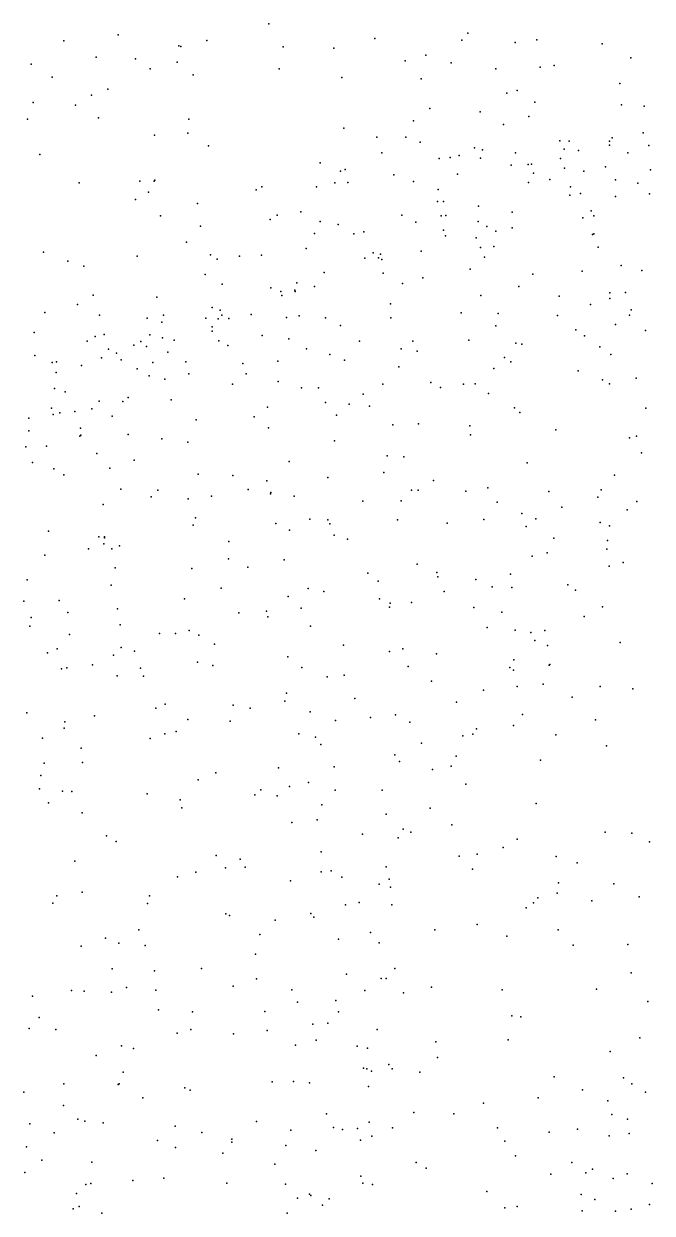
# Model space of a CAD drawing. Header units: metres. Extents: x -25 to 25, y -27.7 to 27.8.
# Drawn here: x -3.328 to -2.623, y -2.67 to -1.334 of the extents above; entities that cross this region are included whole.
import ezdxf

# ---------------------------------------------------------------- set-up
doc = ezdxf.new("R2010")
doc.units = ezdxf.units.M

msp = doc.modelspace()

# ---------------------------------------------------------------- linework, layer by layer
for p in [(-3.0533, -1.3337, 28.7409), (-3.2225, -1.3461, 20.8116), (-2.8295, -1.3444, 11.9734), (-3.2832, -1.3528, 28.8298), (-3.1541, -1.3584, 24.2597), (-3.1518, -1.3593, 28.7904), (-3.1226, -1.3526, -5.4228), (-3.037, -1.3595, -9.5698), (-2.98, -1.3609, -5.3832), (-2.9341, -1.3502, 28.6047), (-2.8363, -1.3521, 1.3325), (-2.7764, -1.3549, 28.2378), (-2.7522, -1.3516, 23.9884), (-2.6787, -1.3564, -9.5314), (-3.247, -1.3711, 20.5054), (-3.2029, -1.3729, 24.3932), (-2.9001, -1.3752, -9.5648), (-2.877, -1.369, 11.7487), (-2.6466, -1.372, 1.7552), (-3.32, -1.379, 24.2655), (-3.1864, -1.3842, -5.4611), (-3.156, -1.3768, -9.5544), (-3.0416, -1.3843, 28.6706), (-2.8484, -1.3775, 28.3734), (-2.7981, -1.3843, -9.5587), (-2.7483, -1.3824, 12.0431), (-2.7328, -1.3804, -21.1157), (-3.2964, -1.3937, -5.487), (-3.1381, -1.3911, -27.1831), (-2.9713, -1.3941, 24.165), (-2.8819, -1.3957, -5.3812), (-2.659, -1.4007, -5.3468), (-3.2521, -1.414, 24.3156), (-3.2338, -1.4072, 28.7765), (-2.786, -1.4116, 11.9143), (-2.7742, -1.4085, -5.3697), (-3.3177, -1.4221, 24.5561), (-3.2701, -1.4252, -9.5404), (-2.8725, -1.429, 28.3067), (-2.7545, -1.4217, 28.0715), (-2.6569, -1.4248, 12.1062), (-2.6315, -1.4264, 23.9251), (-3.3243, -1.441, -14.8516), (-3.2445, -1.4395, -5.5125), (-3.1429, -1.4408, 24.322), (-2.8158, -1.4327, 11.7032), (-2.7611, -1.438, 24.0121), (-2.9688, -1.4509, 28.4785), (-2.8908, -1.4428, 24.1206), (-2.7896, -1.447, 11.5491), (-2.6329, -1.456, -3.7995), (-3.1815, -1.4587, 28.6976), (-3.1441, -1.4567, -5.492), (-2.9319, -1.4611, 28.3731), (-2.8993, -1.4612, -23.2353), (-2.8831, -1.4666, 28.2277), (-2.7265, -1.465, -3.9226), (-2.7159, -1.4656, -3.7783), (-2.6706, -1.4657, -4.0478), (-2.6676, -1.4618, -3.7133), (-3.3102, -1.4805, 24.3297), (-3.1209, -1.4708, 28.6257), (-2.9264, -1.4787, 1.1371), (-2.8394, -1.4815, -4.0621), (-2.8222, -1.473, 28.0941), (-2.8131, -1.4752, -3.8473), (-2.776, -1.4786, -9.5482), (-2.7214, -1.4745, -4.0969), (-2.7054, -1.476, 11.9858), (-2.6707, -1.4699, -3.6408), (-2.6499, -1.4785, -14.7416), (-2.6264, -1.4705, -3.5048), (-2.9955, -1.4898, 24.1284), (-2.8619, -1.4849, -9.5589), (-2.8495, -1.484, -3.9531), (-2.8154, -1.4848, -3.767), (-2.7811, -1.4925, -3.6326), (-2.762, -1.4918, 28.0046), (-2.758, -1.4915, -4.1671), (-2.7255, -1.4849, -3.5828), (-2.7212, -1.496, 11.4727), (-2.6751, -1.4944, 11.3528), (-3.1812, -1.5093, -9.5484), (-2.9725, -1.4994, -9.5609), (-2.9675, -1.4973, -5.4568), (-2.9126, -1.5034, -4.0371), (-2.8411, -1.5027, -3.6827), (-2.7559, -1.5015, 23.8489), (-2.7376, -1.5086, -5.4095), (-2.6993, -1.4992, -4.2195), (-2.664, -1.5091, 23.9537), (-2.6245, -1.4977, -3.2154), (-3.2662, -1.5123, -9.5337), (-3.1981, -1.5103, 28.6284), (-3.1882, -1.5229, -5.5364), (-3.1818, -1.5106, 0.8659), (-3.0673, -1.5201, -9.5604), (-3.0608, -1.5168, 24.2567), (-2.9997, -1.5168, -14.7753), (-2.9789, -1.5123, 24.1926), (-2.9645, -1.5118, 28.308), (-2.8905, -1.5108, -3.7685), (-2.8629, -1.5197, -4.2096), (-2.7617, -1.512, -3.444), (-2.7145, -1.5167, 27.9351), (-2.6386, -1.5128, -4.2955), (-3.2027, -1.5311, 24.5076), (-3.1331, -1.5357, -23.1918), (-2.8638, -1.5333, -3.5649), (-2.8569, -1.5334, -5.4425), (-2.715, -1.526, -3.1815), (-2.7032, -1.5244, 11.8621), (-2.664, -1.5278, -5.4059), (-2.6257, -1.5248, -3.0256), (-3.1746, -1.5493, 24.3632), (-3.0436, -1.5487, 28.3163), (-3.0173, -1.545, -3.8772), (-2.9038, -1.5485, -4.2732), (-2.8595, -1.5494, 24.0881), (-2.8545, -1.5492, -3.428), (-2.8178, -1.5384, -3.3227), (-2.7798, -1.5454, -3.1541), (-2.691, -1.5438, -2.9865), (-2.6883, -1.5494, -4.3532), (-3.1298, -1.561, -9.5461), (-3.0516, -1.5535, -4.0621), (-2.9956, -1.5558, -4.1736), (-2.9754, -1.5591, 28.1544), (-2.8882, -1.5564, -3.4941), (-2.8182, -1.5556, -4.343), (-2.8083, -1.5614, -3.0329), (-2.7797, -1.5627, 24.0184), (-2.7005, -1.5515, -9.5124), (-3.002, -1.5692, -9.5524), (-2.9576, -1.5697, -5.4842), (-2.9463, -1.5672, -3.6289), (-2.857, -1.5655, -3.2045), (-2.8548, -1.572, -3.1155), (-2.8202, -1.5742, 27.9718), (-2.7983, -1.5668, -9.5331), (-2.6897, -1.5703, -2.8618), (-2.688, -1.5697, 1.5908), (-3.1456, -1.5789, 28.4147), (-3.0113, -1.5859, -4.2633), (-2.8822, -1.5889, -9.5361), (-2.8154, -1.5849, -27.1191), (-2.8003, -1.5837, -2.889), (-2.6834, -1.5847, 27.8667), (-3.3061, -1.5903, 28.5102), (-3.2789, -1.6002, -5.5939), (-3.201, -1.5947, -5.5809), (-3.1186, -1.5933, 28.2751), (-3.1113, -1.598, -4.0784), (-3.0861, -1.5948, -3.8503), (-3.0614, -1.5936, -3.7834), (-2.9455, -1.5971, -4.3344), (-2.936, -1.591, -3.3226), (-2.93, -1.5967, -3.2186), (-2.9279, -1.5925, -3.4186), (-2.9262, -1.5983, -2.996), (-2.8108, -1.5959, 1.2841), (-3.2608, -1.6058, 28.4227), (-3.1248, -1.6153, -3.9668), (-2.9908, -1.613, 28.0392), (-2.9249, -1.6139, -2.9068), (-2.8271, -1.6093, -4.4188), (-2.7567, -1.615, -2.7183), (-2.7014, -1.6117, -21.1788), (-2.6575, -1.6052, -2.6947), (-2.6344, -1.6107, 11.5124), (-3.1057, -1.626, 28.105), (-3.0215, -1.6247, -5.531), (-3.002, -1.6288, -3.2985), (-2.9032, -1.6253, -4.4), (-2.88, -1.6191, -2.7922), (-2.7724, -1.6288, -23.4714), (-3.2503, -1.6384, 28.2286), (-3.1788, -1.6408, 28.145), (-3.0508, -1.6302, -3.6121), (-3.0398, -1.6343, -2.9711), (-3.0386, -1.6389, 24.3574), (-3.0239, -1.6328, -3.1114), (-3.0237, -1.6344, -3.5066), (-2.8152, -1.6389, -9.5205), (-2.7272, -1.6398, 23.9735), (-2.6703, -1.6424, 17.7502), (-2.67, -1.636, -2.5982), (-2.6527, -1.6356, -4.4986), (-3.2681, -1.6489, -9.5122), (-3.1166, -1.6525, -3.7233), (-3.1079, -1.6555, -2.9833), (-2.9164, -1.6484, -2.7235), (-2.6918, -1.6488, -9.4727), (-2.6462, -1.6549, 18.1311), (-3.3048, -1.6578, 28.1038), (-3.2432, -1.6608, -5.6089), (-3.1896, -1.6644, -3.9882), (-3.1733, -1.669, 28.0069), (-3.1713, -1.661, -4.1388), (-3.1237, -1.6643, -2.9077), (-3.11, -1.6652, -4.3031), (-3.1059, -1.661, -3.1189), (-3.0982, -1.6646, -3.2002), (-3.073, -1.6603, -2.8386), (-3.0333, -1.6636, 27.9488), (-3.0189, -1.6616, -4.3883), (-2.9895, -1.6638, -2.7064), (-2.916, -1.6638, -9.5247), (-2.837, -1.6584, 17.9478), (-2.7956, -1.6591, -2.5902), (-2.729, -1.6615, -2.5302), (-2.6482, -1.6608, -2.485), (-3.3166, -1.6806, -5.616), (-3.2382, -1.6825, -2.8959), (-3.1867, -1.683, -2.7653), (-3.1168, -1.6741, -2.755), (-3.1167, -1.679, -5.585), (-2.9726, -1.6727, -2.6313), (-2.7983, -1.6729, -2.4985), (-2.7085, -1.6774, 27.826), (-2.6637, -1.6714, -2.415), (-2.63, -1.6783, 27.7924), (-3.2571, -1.69, -2.8176), (-3.2482, -1.6848, -3.0468), (-3.2047, -1.6946, -3.215), (-3.197, -1.6904, -3.8361), (-3.1904, -1.6963, -2.6936), (-3.1727, -1.6864, -4.2093), (-3.1593, -1.6891, -9.5126), (-3.1091, -1.6899, -3.5533), (-3.0993, -1.695, -2.6077), (-3.0607, -1.6838, 24.2409), (-3.0307, -1.6876, -23.4302), (-2.9514, -1.6901, -2.5022), (-2.8913, -1.6902, -2.4583), (-2.8285, -1.6889, -2.4207), (-2.7759, -1.6925, -2.3615), (-2.7689, -1.6937, -4.558), (-2.6987, -1.6841, 23.9286), (-3.316, -1.7061, -2.919), (-3.2409, -1.7088, -4.0869), (-3.233, -1.6993, 27.9389), (-3.2242, -1.7038, -3.9069), (-3.1667, -1.7027, -3.3555), (-3.011, -1.6987, -9.5166), (-2.9845, -1.7052, -5.5336), (-2.9046, -1.6988, -4.5011), (-2.8865, -1.7014, 27.8542), (-2.7884, -1.7086, 24.0099), (-2.6813, -1.6967, -5.4472), (-2.6689, -1.7051, -2.2418), (-3.2964, -1.7141, -2.751), (-3.2914, -1.7135, -3.1127), (-3.2634, -1.7174, 24.3115), (-3.2189, -1.7111, -4.1555), (-3.201, -1.7211, -2.5884), (-3.1834, -1.714, -3.7093), (-3.1464, -1.7134, -3.4307), (-3.0825, -1.7151, -9.507), (-3.0431, -1.7125, -2.4844), (-2.968, -1.7114, -2.4266), (-2.907, -1.7189, -2.3471), (-2.8005, -1.721, -2.2587), (-2.7812, -1.7132, -9.4701), (-2.7059, -1.7233, -4.6148), (-3.292, -1.7255, -3.2037), (-3.1874, -1.729, -4.2931), (-3.1699, -1.7328, -3.5839), (-3.1428, -1.7268, -2.5135), (-3.0784, -1.727, -4.4159), (-3.0427, -1.7353, -2.3932), (-2.8712, -1.7366, 24.0692), (-2.6783, -1.7337, -2.1378), (-2.6405, -1.7316, -4.64), (-3.2937, -1.7433, -2.6133), (-3.2817, -1.7469, -3.3057), (-3.0941, -1.7386, 24.5126), (-3.0163, -1.7426, 24.1937), (-2.9975, -1.7424, -2.3289), (-2.9473, -1.7498, 24.134), (-2.9252, -1.7384, -5.5137), (-2.8604, -1.7421, -2.2227), (-2.8346, -1.7383, -4.5702), (-2.8214, -1.7381, -5.4777), (-2.8063, -1.7488, -2.1574), (-2.6707, -1.7382, -27.0139), (-3.2436, -1.7576, -3.4106), (-3.2169, -1.758, -2.4891), (-3.211, -1.7536, -3.5153), (-3.1628, -1.7559, -26.9115), (-2.9894, -1.7591, -9.4818), (-2.9629, -1.7608, 27.8013), (-2.9399, -1.7632, -14.8857), (-3.3227, -1.7766, 27.7825), (-3.2971, -1.7655, -9.4457), (-3.2952, -1.7726, -4.0268), (-3.2877, -1.7708, -3.9349), (-3.2708, -1.7693, -3.7958), (-3.2518, -1.7662, -4.226), (-3.2292, -1.7745, 27.799), (-3.0696, -1.775, -5.588), (-3.0545, -1.7644, -4.4896), (-2.9771, -1.7734, -2.2313), (-2.7772, -1.7651, -4.6221), (-2.7711, -1.7702, 27.7628), (-2.6298, -1.7655, -2.0553), (-3.2648, -1.7877, -3.5552), (-3.1346, -1.7787, 27.8031), (-3.0535, -1.7875, -2.2637), (-2.9138, -1.784, -2.1507), (-2.885, -1.7829, -9.4539), (-2.8274, -1.7852, -2.0927), (-2.7307, -1.7896, 23.9711), (-3.3226, -1.7908, -5.634), (-3.2655, -1.7969, -2.4482), (-3.2641, -1.7957, -3.6585), (-3.2112, -1.795, -2.3972), (-3.1731, -1.7999, 24.2964), (-2.9793, -1.8022, -4.564), (-2.8265, -1.7955, 18.025), (-2.6481, -1.7988, 17.7795), (-2.6403, -1.7969, -5.3851), (-3.3261, -1.8088, 0.7305), (-3.3027, -1.808, -3.4486), (-3.2464, -1.8163, -21.4329), (-3.1442, -1.8036, -9.4546), (-2.6346, -1.8156, -1.9543), (-3.3184, -1.8266, -4.1648), (-3.2045, -1.8238, -4.3903), (-3.0302, -1.8252, -2.1476), (-2.9203, -1.819, -2.0891), (-2.9016, -1.82, 27.7292), (-2.7631, -1.8269, -1.9881), (-3.2947, -1.8336, -26.761), (-3.2833, -1.8403, -4.3118), (-3.2316, -1.8329, -2.328), (-3.1326, -1.8396, -2.217), (-3.0937, -1.8412, -5.6017), (-2.9868, -1.8434, -5.5722), (-2.9241, -1.8377, -9.4326), (-2.6648, -1.8405, -4.7787), (-3.2193, -1.8564, 27.6771), (-3.0763, -1.8567, 27.6868), (-3.0555, -1.8472, -4.5654), (-2.8682, -1.8468, -4.6595), (-2.8073, -1.8549, -4.6953), (-3.1853, -1.8651, -5.6277), (-3.1778, -1.8574, -4.4617), (-3.1436, -1.8673, 24.6362), (-3.1175, -1.8644, -2.1518), (-3.0514, -1.8618, -9.4353), (-3.0508, -1.8603, -23.6949), (-3.0246, -1.8644, -2.0657), (-2.9475, -1.8698, 24.3428), (-2.9047, -1.8695, -1.9845), (-2.893, -1.8574, -5.5196), (-2.8854, -1.8576, 24.0736), (-2.832, -1.8587, -1.9614), (-2.7387, -1.8589, -9.3855), (-2.6835, -1.8653, 18.2624), (-2.6799, -1.857, -1.9063), (-2.6398, -1.8701, 23.932), (-3.2393, -1.8736, -2.2515), (-2.7966, -1.8711, -5.4626), (-2.7242, -1.8765, -4.7922), (-2.6509, -1.8795, -5.298), (-3.1381, -1.8967, 27.6289), (-3.1354, -1.8887, 0.8972), (-3.0452, -1.8948, -26.7666), (-3.007, -1.8901, -1.9707), (-2.9869, -1.8909, 27.646), (-2.9846, -1.8954, -9.4086), (-2.9087, -1.8908, -1.9177), (-2.853, -1.8944, -9.3933), (-2.8118, -1.8906, -1.8854), (-2.7691, -1.8838, -26.8388), (-2.7534, -1.8898, 23.9798), (-2.6811, -1.8938, -5.3644), (-3.3006, -1.9035, -4.3451), (-3.2439, -1.91, 24.2309), (-3.2376, -1.9101, -2.1139), (-3.0301, -1.9026, -5.5927), (-2.9797, -1.9082, -4.646), (-2.7641, -1.8983, 1.5373), (-2.6706, -1.8976, -9.3345), (-3.2558, -1.9234, -9.3883), (-3.2385, -1.9179, 27.6007), (-3.2377, -1.9112, -5.6441), (-3.2293, -1.9235, -2.0418), (-3.2207, -1.92, -4.4558), (-3.0979, -1.9151, -1.9468), (-2.9648, -1.9126, 24.1224), (-2.7331, -1.9116, 24.0438), (-2.6735, -1.9236, -5.2408), (-2.6729, -1.9139, -1.8096), (-3.3047, -1.9306, -2.1529), (-3.0983, -1.9348, 24.1875), (-3.036, -1.9357, -1.8391), (-2.7573, -1.9316, -5.404), (-2.7404, -1.928, -4.8425), (-3.2256, -1.9447, -1.9373), (-3.1395, -1.9455, -1.8766), (-3.0767, -1.944, -9.3772), (-2.8864, -1.9405, 27.5782), (-2.8646, -1.9498, -5.5051), (-2.6708, -1.9427, -5.0951), (-2.6553, -1.9388, 27.5219), (-3.3246, -1.9581, -2.0743), (-2.9419, -1.9508, -1.7758), (-2.9302, -1.9597, -5.5512), (-2.8634, -1.955, 24.1971), (-2.8206, -1.958, -4.7905), (-2.7817, -1.9518, -9.3242), (-3.2302, -1.9643, -1.8598), (-3.1065, -1.9676, -5.617), (-3.0314, -1.9771, 24.5311), (-3.0091, -1.9679, -1.7379), (-2.9912, -1.9713, 27.5528), (-2.8564, -1.9712, -9.3264), (-2.8025, -1.9659, -23.9573), (-2.7804, -1.967, 24.0101), (-2.7175, -1.9638, 1.6706), (-2.7086, -1.97, -1.7028), (-3.3282, -1.982, -1.9312), (-3.2884, -1.9815, -9.3413), (-3.1477, -1.9796, -1.7503), (-3.017, -1.9899, 1.1144), (-2.9288, -1.9794, -9.3393), (-2.9177, -1.9891, 24.0802), (-2.917, -1.9844, -1.6954), (-2.8929, -1.9837, -4.7336), (-2.8229, -1.9892, 27.5128), (-2.6786, -1.9884, 18.1325), (-3.3202, -2.0006, -1.8246), (-3.2788, -1.9949, 24.1739), (-3.2231, -1.9909, -1.7268), (-3.0867, -1.9954, 27.525), (-3.0558, -1.9935, -4.6403), (-3.0543, -1.9998, -9.3365), (-2.7913, -1.9947, -4.8626), (-2.6989, -1.9993, -9.2584), (-3.3214, -2.0103, -1.7456), (-3.2199, -2.0087, 27.5117), (-3.1426, -2.0152, -1.6293), (-3.0065, -2.0102, -5.5911), (-2.808, -2.0117, -9.2811), (-2.7766, -2.0146, -5.3779), (-2.7431, -2.015, -4.939), (-3.277, -2.0196, -1.6614), (-3.1758, -2.0186, -9.3227), (-3.1578, -2.0186, -5.6326), (-3.1316, -2.0204, -4.5893), (-3.1143, -2.0303, -23.9181), (-2.759, -2.0173, -5.2836), (-2.7544, -2.0263, -5.0252), (-2.6584, -2.0287, 27.3706), (-3.3015, -2.0401, -5.6528), (-3.291, -2.0357, 24.7816), (-3.2277, -2.043, -5.6503), (-3.2191, -2.0342, -1.5926), (-3.2038, -2.0382, -14.9705), (-2.9692, -2.0316, -4.7081), (-2.9175, -2.0386, -5.5374), (-2.9027, -2.0358, -14.9702), (-2.8648, -2.0413, -1.6151), (-2.7401, -2.0321, -1.6289), (-3.28, -2.0572, -1.5515), (-3.2511, -2.0536, -9.3008), (-3.1333, -2.0506, -1.5606), (-3.116, -2.0543, -26.5448), (-3.0318, -2.0447, 27.4764), (-3.016, -2.0567, -21.4718), (-2.8966, -2.0557, 27.4481), (-2.7825, -2.0565, -5.228), (-2.778, -2.0479, -21.4423), (-2.7385, -2.0539, 27.3844), (-2.7376, -2.0535, 23.9976), (-3.286, -2.058, -4.4722), (-3.2235, -2.0659, -4.5333), (-3.1971, -2.0575, 0.939), (-3.194, -2.0663, -1.5175), (-2.9875, -2.0671, -9.2767), (-2.9686, -2.0653, 1.2774), (-2.7782, -2.0598, -5.1072), (-2.8706, -2.0722, -5.4658), (-2.8122, -2.082, -4.9544), (-2.7743, -2.0782, -9.2162), (-2.745, -2.0753, -1.5711), (-2.681, -2.078, 27.2966), (-2.6442, -2.0805, -1.5709), (-3.0353, -2.0945, -4.7002), (-3.0333, -2.0855, -5.6077), (-2.9565, -2.0915, -5.5649), (-2.8422, -2.0955, 27.3605), (-2.7123, -2.0901, 24.0677), (-3.3247, -2.1075, -1.361), (-3.18, -2.1022, 24.154), (-3.1695, -2.0979, -4.5895), (-3.093, -2.0989, -4.6531), (-3.0741, -2.1022, -1.4623), (-3.0067, -2.1065, 27.4096), (-2.9107, -2.1098, -1.4999), (-2.7683, -2.1094, 27.3074), (-3.2821, -2.1178, -4.5099), (-3.249, -2.1111, -1.3769), (-3.1439, -2.1152, -5.6359), (-3.0967, -2.1171, 24.6185), (-2.9782, -2.1162, -4.7571), (-2.939, -2.1127, 24.3737), (-2.8948, -2.1179, -9.2075), (-2.7783, -2.1219, 24.0248), (-2.6863, -2.1154, -9.1806), (-3.3074, -2.1359, -5.6392), (-3.283, -2.1247, 27.4351), (-3.1863, -2.1366, -1.3262), (-3.17, -2.1311, 27.4239), (-3.1573, -2.1284, -9.2376), (-3.0196, -2.1312, 24.1072), (-3.0008, -2.1348, -9.2185), (-2.8351, -2.1333, -26.5353), (-2.824, -2.1317, -5.3651), (-2.82, -2.1256, -5.2793), (-2.7308, -2.1324, -1.4989), (-3.2639, -2.1472, -1.2673), (-2.9949, -2.143, -1.4144), (-2.8817, -2.1416, -5.4398), (-2.6739, -2.1446, 23.9963), (-3.2623, -2.1633, -21.5202), (-2.9116, -2.1546, 24.0696), (-2.9063, -2.1624, -4.873), (-2.8427, -2.1563, -5.1081), (-2.7482, -2.1607, -9.1854), (-3.3054, -2.1642, -26.3592), (-3.1128, -2.175, -9.1914), (-3.0422, -2.1694, -1.3488), (-2.9796, -2.1682, -5.5863), (-2.8693, -2.1714, -4.9631), (-2.8483, -2.1676, 27.3096), (-3.309, -2.1781, 24.1053), (-3.1325, -2.1827, -4.6352), (-3.0301, -2.1903, 1.4257), (-3.0087, -2.1858, -4.744), (-2.8318, -2.1879, -1.4185), (-3.3108, -2.1929, -9.1696), (-3.2849, -2.1956, -1.1851), (-3.2745, -2.196, -23.9716), (-3.1899, -2.1986, -9.1724), (-3.0689, -2.1997, 27.3627), (-3.062, -2.194, -4.6959), (-3.0438, -2.2007, -15.0281), (-2.9787, -2.1946, 27.3513), (-2.926, -2.1944, -5.4622), (-3.3007, -2.2085, -5.6384), (-3.1528, -2.2054, 1.1724), (-3.1507, -2.2142, -1.2108), (-2.9935, -2.211, -1.3011), (-2.8721, -2.2146, -5.2713), (-2.7529, -2.2095, -1.416), (-3.2628, -2.2198, -4.5374), (-3.0273, -2.2307, -5.6144), (-2.999, -2.2278, -9.1283), (-2.9214, -2.2215, -1.3301), (-2.9479, -2.2439, -5.5219), (-2.9024, -2.2382, -5.0419), (-2.8937, -2.2416, 24.2546), (-2.8477, -2.2333, -15.1075), (-2.6755, -2.2415, 27.1583), (-2.6456, -2.2426, -1.3999), (-3.2354, -2.2457, 27.3838), (-3.2245, -2.2522, -1.1124), (-2.908, -2.2479, -9.1087), (-2.7742, -2.2495, -9.122), (-2.6257, -2.2525, -9.1376), (-3.1122, -2.2678, -5.6352), (-2.9943, -2.2638, -4.8353), (-2.8394, -2.2685, -9.0989), (-2.819, -2.2665, 27.2315), (-2.7901, -2.259, -21.4879), (-2.7304, -2.2689, -1.3545), (-3.2709, -2.2741, 24.0881), (-3.1017, -2.2817, -1.1476), (-3.0853, -2.2721, -4.6976), (-3.0797, -2.2811, -9.0889), (-2.9215, -2.2807, 27.2723), (-2.8244, -2.2832, -1.3159), (-2.7067, -2.2759, -9.1187), (-3.1558, -2.2919, -9.0864), (-3.1352, -2.2867, 27.3477), (-3.0289, -2.2963, -1.1744), (-2.9942, -2.2863, 24.0751), (-2.9832, -2.2851, 24.4079), (-2.9713, -2.2921, -4.899), (-2.9181, -2.2946, -5.186), (-3.2629, -2.3091, -1.0208), (-2.9294, -2.3002, -1.2345), (-2.9166, -2.3033, 1.6822), (-2.7292, -2.3101, -26.4177), (-2.7278, -2.2984, 24.0258), (-2.6656, -2.2996, -1.3349), (-3.2955, -2.3215, -5.6115), (-3.2911, -2.3132, -4.538), (-3.1892, -2.3219, -4.6075), (-3.1873, -2.3133, 24.0855), (-2.9671, -2.3233, -5.5834), (-2.9517, -2.3206, -4.9995), (-2.9151, -2.3232, -5.2821), (-2.7559, -2.3211, 1.6956), (-2.7511, -2.3154, -1.3013), (-2.6904, -2.3189, -24.3174), (-2.6374, -2.3142, 24.017), (-3.1015, -2.3335, 24.0744), (-3.0973, -2.3353, 24.5378), (-3.0061, -2.3328, -9.0659), (-3.0026, -2.337, -4.8375), (-2.7643, -2.3268, -9.0952), (-3.0459, -2.3405, 27.2922), (-2.819, -2.3455, 27.1974), (-3.2367, -2.3608, 27.3345), (-3.1992, -2.3514, 1.3625), (-3.0631, -2.3566, -1.0815), (-2.975, -2.3618, -4.9096), (-2.939, -2.3544, -5.5053), (-2.8668, -2.3514, 24.0477), (-2.7859, -2.3583, -1.2541), (-2.7282, -2.3513, 27.1442), (-3.264, -2.3695, -9.0414), (-3.2214, -2.3663, -5.6402), (-3.192, -2.3689, -1.0068), (-2.9293, -2.3661, -1.169), (-2.7113, -2.3685, -9.1143), (-2.65, -2.3679, 27.082), (-3.068, -2.3787, -9.026), (-3.2291, -2.3953, -4.5479), (-3.1815, -2.3973, -9.0175), (-3.1286, -2.3946, -4.649), (-2.9659, -2.401, -1.1067), (-2.9117, -2.3947, 27.2285), (-2.6462, -2.3998, 24.0174), (-3.213, -2.4162, 1.5066), (-3.0931, -2.4147, -1.0082), (-3.0668, -2.4064, -4.7288), (-2.9271, -2.4061, -5.3065), (-2.9212, -2.4058, 24.2445), (-2.8705, -2.4159, -9.0692), (-3.3186, -2.4258, 1.2289), (-3.2747, -2.4195, 24.0657), (-3.2605, -2.4203, -5.6142), (-3.2298, -2.4213, -0.9311), (-3.1801, -2.4191, -21.5263), (-3.0273, -2.4188, -1.0375), (-2.9777, -2.4306, -9.0289), (-2.9455, -2.4196, -5.1984), (-2.902, -2.4221, -15.2876), (-2.7912, -2.4189, -9.0854), (-2.6851, -2.418, -1.2281), (-3.1769, -2.4412, 27.2935), (-3.1389, -2.4433, 24.0628), (-3.0578, -2.4432, -5.6374), (-3.0208, -2.4324, -4.8072), (-2.975, -2.4434, -5.0348), (-2.6275, -2.4317, 1.667), (-3.3112, -2.4497, -9.0037), (-3.0036, -2.4573, -4.8718), (-2.9867, -2.456, -4.9544), (-2.7803, -2.4479, -1.169), (-2.7702, -2.4489, 24.0291), (-3.3223, -2.462, -4.4537), (-3.2923, -2.4634, 27.2855), (-3.1562, -2.4675, -5.6284), (-3.1406, -2.4633, -0.9381), (-3.0927, -2.4683, -4.6942), (-3.055, -2.4644, -8.9984), (-2.9313, -2.4633, -5.374), (-3.2184, -2.4815, -8.9858), (-3.205, -2.4846, 13.0865), (-3.023, -2.4809, 27.2433), (-3.0001, -2.4754, -1.0017), (-2.9538, -2.482, -5.2383), (-2.9423, -2.4843, -5.532), (-2.8656, -2.4773, -1.1003), (-2.7843, -2.4748, -15.7213), (-2.6366, -2.4726, 6.1878), (-3.2471, -2.4925, -5.6049), (-2.8639, -2.4946, 27.1757), (-2.6698, -2.488, 27.0556), (-3.2166, -2.5112, 27.2645), (-2.9467, -2.5067, -5.3147), (-2.9432, -2.5075, -9.0129), (-2.938, -2.5099, -15.477), (-2.9185, -2.5027, -21.5054), (-2.9145, -2.5073, -1.0334), (-2.8836, -2.5112, 24.0299), (-3.2834, -2.5244, -8.9713), (-3.2212, -2.5242, -4.5275), (-3.0494, -2.5219, -4.7555), (-3.0255, -2.5216, -4.8258), (-3.0073, -2.5232, -4.9058), (-2.7328, -2.5165, -1.1179), (-2.6549, -2.5174, 6.285), (-2.6456, -2.5242, -24.5231), (-3.3283, -2.5336, -5.4467), (-3.2222, -2.525, -0.8376), (-3.1475, -2.5288, -4.6176), (-3.1415, -2.5313, -8.9764), (-2.9411, -2.5272, 27.2082), (-2.701, -2.5311, 24.0337), (-2.6302, -2.5336, 5.9768), (-3.2838, -2.5486, -5.5271), (-3.1948, -2.5402, -5.6063), (-2.812, -2.546, -9.0764), (-2.7507, -2.5399, 24.1143), (-2.6723, -2.5434, 6.1741), (-3.2677, -2.5638, 24.058), (-2.9882, -2.5578, -5.0577), (-2.8904, -2.5563, -9.0401), (-2.8454, -2.5581, -1.0325), (-2.668, -2.5589, -26.2154), (-2.6504, -2.564, 6.3434), (-3.3217, -2.5694, -4.3742), (-3.2597, -2.5664, -15.6606), (-3.239, -2.5681, -4.4705), (-3.1582, -2.572, 24.0536), (-3.067, -2.5667, -24.6257), (-3.0283, -2.5765, -0.8897), (-2.9804, -2.5734, 24.0346), (-2.9703, -2.5755, -5.1864), (-2.9536, -2.5744, -0.9385), (-2.9405, -2.5672, -5.4556), (-2.9143, -2.5738, -26.1633), (-2.7964, -2.5738, 27.1086), (-2.7066, -2.5753, 27.045), (-3.2943, -2.5793, -24.5486), (-3.1783, -2.5878, -4.5437), (-3.1282, -2.579, 27.2325), (-3.0945, -2.5866, -4.65), (-3.0945, -2.5899, -8.9769), (-2.9503, -2.5874, -5.5845), (-2.9373, -2.5831, 24.18), (-2.788, -2.5888, 24.0324), (-2.7384, -2.5784, -9.117), (-2.6708, -2.5826, 6.0822), (-2.6484, -2.5799, -1.0851), (-3.3251, -2.5952, 13.1629), (-3.1579, -2.5957, -0.8102), (-3.1047, -2.6023, 24.3054), (-3.0341, -2.5935, -15.8772), (-3.0003, -2.599, -4.9438), (-3.308, -2.6102, -8.9514), (-3.252, -2.6122, -4.4165), (-3.0464, -2.6146, -5.6255), (-2.8877, -2.6127, -0.9495), (-2.7763, -2.6051, -24.7391), (-2.713, -2.6128, -1.0261), (-3.3273, -2.6238, -0.7348), (-3.1711, -2.6304, -8.9618), (-2.9499, -2.628, -9.0105), (-2.8764, -2.619, 27.1365), (-2.7363, -2.6256, -16.2695), (-2.697, -2.6242, 6.2391), (-2.6896, -2.62, -9.1481), (-2.6664, -2.6305, 24.0488), (-2.6508, -2.6253, 6.4012), (-3.2587, -2.6373, 27.2222), (-3.2529, -2.6364, -0.7521), (-3.2057, -2.633, -5.5622), (-3.1003, -2.6358, 24.0507), (-3.0345, -2.637, -4.716), (-2.9474, -2.6359, -5.3019), (-2.9366, -2.6373, -5.433), (-2.6226, -2.6364, 5.9021), (-3.269, -2.6474, -15.9053), (-3.0209, -2.6527, -0.8308), (-3.0075, -2.6483, -4.859), (-3.0058, -2.6498, 27.1833), (-2.9855, -2.6533, -5.0921), (-2.8083, -2.6453, -0.9637), (-2.7023, -2.6485, 27.0026), (-2.6871, -2.6541, 6.3054), (-3.2727, -2.6646, -5.4747), (-3.2663, -2.662, 1.5492), (-3.2405, -2.6696, -8.9309), (-3.0325, -2.6696, -8.9782), (-2.9927, -2.6607, -5.0191), (-2.7881, -2.6635, -9.1111), (-2.7744, -2.6621, 27.0521), (-2.7013, -2.6668, 6.1513), (-2.6639, -2.6672, 5.9714), (-2.6462, -2.6651, -0.9932), (-2.6257, -2.6597, 6.4757)]:
    msp.add_point(p)

doc.saveas('drawing.dxf')
